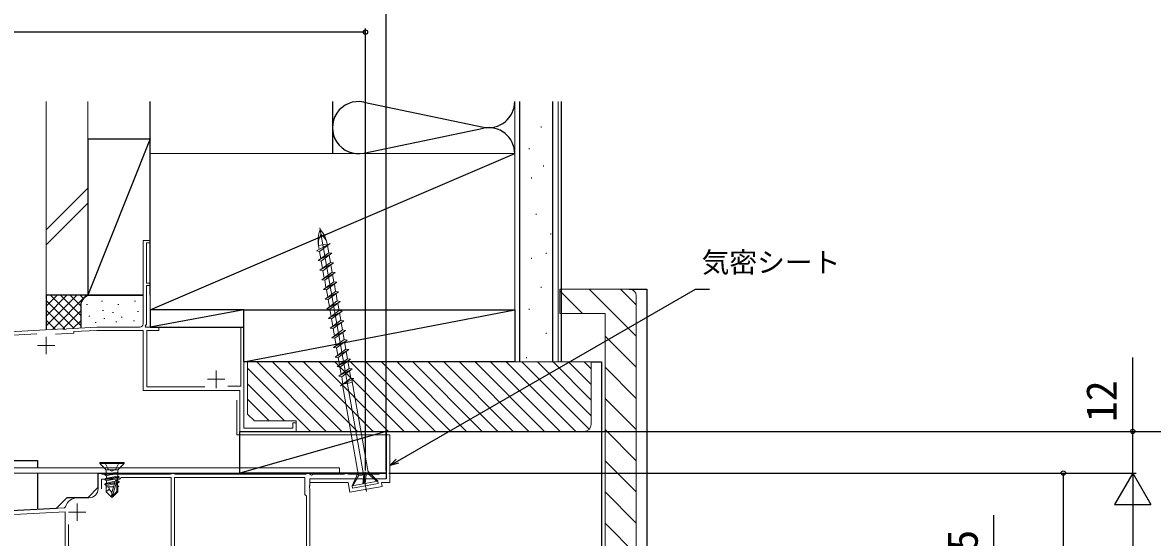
# Model space of a CAD drawing. Units: millimetres, scale not verified. Extents: x -525 to 525, y -783 to 778.
# Drawn here: x -336.2 to -10.8, y 403.7 to 551.9 of the extents above; entities that cross this region are included whole.
import ezdxf
from ezdxf.enums import TextEntityAlignment as Align

# ---------------------------------------------------------------- set-up
doc = ezdxf.new("R2010")
doc.units = ezdxf.units.MM
doc.header["$LTSCALE"] = 4
for name, color, linetype, lineweight in [('0-3_YKK_11', 7, 'Continuous', 18), ('0-4_YKK_11E', 7, 'Continuous', 18), ('0-6_YKK_13', 4, 'Continuous', 18), ('0-B_YSS_KE', 3, 'Continuous', 18)]:
    doc.layers.add(name, color=color, linetype=linetype, lineweight=lineweight)
for name, color, linetype in [('0-5_YKK_12', 2, 'Continuous'), ('0-8_YKK_D', 6, 'Continuous'), ('0-A_YSS_K', 3, 'Continuous')]:
    doc.layers.add(name, color=color, linetype=linetype)
doc.styles.add('ＭＳ ゴシック', font='')
doc.styles.get('ＭＳ ゴシック').set_extended_font_data('MS Gothic')

msp = doc.modelspace()

# ---------------------------------------------------------------- linework, layer by layer
at = {"layer": '0-3_YKK_11', "color": 211}
for p, q in [((-320.504, 413.4), (-320.504, 408.4)), ((-317.104, 415.1), (-320.404, 415.1)), ((-323.004, 410.9), (-318.004, 410.9))]:
    msp.add_line(p, q, dxfattribs=at)
for points in [[(-323.004, 407.39), (-323.004, 391.2), (-313.904, 391.2), (-312.804, 392.3), (-307.804, 392.3), (-306.704, 391.2), (-293.504, 391.2), (-293.504, 420.9), (-307.804, 420.9), (-308.004, 420.7), (-308.304, 420.4), (-313.504, 420.4), (-313.504, 417.7)], [(-254.663, 421.9), (-292.346, 421.9), (-292.529, 422.02), (-292.804, 422.2), (-293.204, 422.2), (-293.479, 422.02), (-293.663, 421.9), (-310.046, 421.9), (-310.229, 421.78), (-310.779, 421.78), (-310.963, 421.9), (-313.346, 421.9), (-313.529, 422.02), (-313.804, 422.2), (-314.504, 422.2), (-314.504, 417.7)], [(-269.901, 397.2), (-254.504, 397.2), (-254.504, 415.5), (-254.704, 415.7), (-255.004, 416), (-255.004, 420.9), (-292.504, 420.9), (-292.504, 391.2), (-273.504, 391.2), (-273.504, 395.7)], [(-253.624, 418.475), (-253.504, 418.658), (-253.504, 420.5), (-231.504, 420.5), (-231.504, 422.2), (-233.204, 422.2), (-233.479, 422.02), (-233.663, 421.9), (-242.346, 421.9), (-242.529, 422.02), (-242.804, 422.2), (-243.204, 422.2), (-243.479, 422.02), (-243.663, 421.9), (-252.604, 421.9), (-253.054, 421.64), (-253.504, 421.9), (-253.804, 422.2), (-254.204, 422.2), (-254.479, 422.02), (-254.663, 421.9)], [(-253.504, 390.2), (-253.504, 417.742), (-253.624, 417.925), (-253.624, 418.475)], [(-323.881, 412.436), (-324.155, 412.214), (-342.604, 411.247)], [(-342.404, 410.056), (-324.004, 411.02), (-324.004, 390.2)]]:
    msp.add_lwpolyline(points, dxfattribs=at)
for centre, radius, start, end in [((-317.104, 417.7), 2.6, 270.00001, 359.99999), ((-320.404, 411.5), 3.6, 90, 164.93503)]:
    msp.add_arc(centre, radius, start, end, dxfattribs=at)
at = {"layer": '0-4_YKK_11E', "color": 4}
for p, q in [((-332, 458.9), (-327, 458.9)), ((-329.5, 461.4), (-329.5, 456.4)), ((-283, 449.2), (-278, 449.2)), ((-280.5, 451.7), (-280.5, 446.7))]:
    msp.add_line(p, q, dxfattribs=at)
for points in [[(-301.5, 465.2), (-301.5, 489.2), (-299.5, 489.2), (-299.5, 488.5), (-300.6, 488.5), (-300.6, 476.9), (-299.5, 476.9), (-299.5, 476.2), (-300.6, 476.2), (-300.6, 465.1), (-300.923, 464.54), (-300.727, 464.2), (-297, 464.2), (-297, 463.3), (-300.5, 463.3), (-300.5, 447), (-283.786, 447)], [(-332.181, 462.292), (-342.5, 461.751), (-342.5, 450.7), (-339.9, 450.7), (-339.9, 444.7), (-341, 444.7), (-341, 449.7), (-342.458, 449.7), (-342.721, 444.69), (-343.5, 444.71), (-343.5, 462.7), (-324.458, 463.698), (-324.268, 463.588), (-323.719, 463.617), (-323.542, 463.746), (-314.878, 464.2), (-302.5, 464.2)], [(-277.118, 447.2), (-273.4, 447.2), (-273.4, 464.2), (-272.5, 464.2), (-272.5, 435.1), (-258.4, 435.1), (-258.4, 436.699), (-257.5, 436.699), (-257.5, 434.2), (-273.7, 434.2), (-273.7, 446), (-301.5, 446), (-301.5, 463.303), (-314.856, 463.303), (-321.5, 462.955), (-321.5, 462.451), (-326.791, 462.174)]]:
    msp.add_lwpolyline(points, dxfattribs=at)
msp.add_arc((-302.5, 465.2), 1, 270, 0, dxfattribs=at)
at = {"layer": '0-5_YKK_12'}
for p, q in [((-331.997, 422.2), (-331.997, 411.803)), ((-314.5, 422.2), (-231.5, 422.2)), ((-314.5, 418.1), (-314.5, 422.2)), ((-231.5, 422.2), (-231.5, 420.5)), ((-343.5, 411.2), (-326.51, 412.09))]:
    msp.add_line(p, q, dxfattribs=at)
for points in [[(-343.499, 425.8), (-331.997, 425.8), (-331.997, 423.7)], [(-314.5, 418.1), (-317.5, 415.1), (-323.5, 415.1), (-326.51, 412.09)]]:
    msp.add_lwpolyline(points, dxfattribs=at)
at = {"layer": '0-6_YKK_13'}
for p, q in [((-237.215, 416.857), (-250.61, 492.825)), ((-251.002, 487.708), (-248.491, 488.15)), ((-248.491, 488.15), (-248.443, 487.878)), ((-248.049, 485.646), (-251.08, 483.399)), ((-250.806, 486.592), (-251.002, 487.708)), ((-250.339, 483.948), (-250.709, 486.046)), ((-250.22, 483.269), (-247.189, 485.516)), ((-247.56, 482.869), (-246.699, 482.739)), ((-250.591, 480.621), (-249.73, 480.492)), ((-247.07, 480.092), (-250.101, 477.844)), ((-249.24, 477.715), (-246.209, 479.962)), ((-246.58, 477.314), (-249.611, 475.067)), ((-248.751, 474.938), (-245.72, 477.185)), ((-246.091, 474.537), (-249.121, 472.29)), ((-248.261, 472.16), (-245.23, 474.408)), ((-245.601, 471.76), (-248.632, 469.513)), ((-245.111, 468.983), (-248.142, 466.736)), ((-247.771, 469.383), (-244.74, 471.631)), ((-247.282, 466.606), (-244.251, 468.854)), ((-244.622, 466.206), (-247.652, 463.958)), ((-246.792, 463.829), (-243.761, 466.076)), ((-244.132, 463.429), (-247.163, 461.181)), ((-246.302, 461.052), (-243.271, 463.299)), ((-243.642, 460.652), (-246.673, 458.404)), ((-245.812, 458.275), (-242.782, 460.522)), ((-243.153, 457.874), (-246.183, 455.627)), ((-245.323, 455.497), (-242.292, 457.745)), ((-242.663, 455.097), (-245.694, 452.85)), ((-244.833, 452.72), (-241.802, 454.968)), ((-245.204, 450.073), (-244.343, 449.943)), ((-242.173, 452.32), (-241.313, 452.191)), ((-312.474, 423.423), (-314.002, 424.95)), ((-312.271, 423.13), (-308.732, 423.13)), ((-307.002, 425.25), (-307.002, 424.95)), ((-312.602, 421.8), (-312.602, 421.7)), ((-312.602, 420.4), (-312.602, 420.3)), ((-309.002, 422.4), (-312.182, 422.042)), ((-312.052, 421.382), (-309.002, 422.3)), ((-308.822, 421.342), (-312.052, 420.718)), ((-309.15, 419.949), (-310.352, 415.674)), ((-309.166, 419.969), (-308.952, 420.018)), ((-308.402, 421), (-308.402, 421.1)), ((-237.921, 421.648), (-239.508, 421.369)), ((-237.29, 421.76), (-237.626, 422.54)), ((-236.746, 422.695), (-233.933, 419.841)), ((-312.602, 419), (-312.602, 418.9)), ((-312.202, 418.25), (-310.046, 418.25)), ((-310.652, 415.25), (-312.202, 416.8)), ((-310.579, 418.25), (-310.01, 418.379)), ((-309.102, 418.584), (-308.952, 418.618)), ((-308.802, 416.8), (-309.102, 416.924)), ((-308.402, 419.6), (-308.952, 419.282))]:
    msp.add_line(p, q, dxfattribs=at)
at = {"layer": '0-6_YKK_13', "color": 80}
msp.add_line((-245.002, 422.2), (-344.002, 422.2), dxfattribs=at)
at = {"layer": '0-6_YKK_13'}
for points in [[(-247.679, 488.294), (-250.709, 486.046), (-251.57, 486.176)], [(-308.402, 421), (-308.952, 420.682), (-312.052, 419.982), (-312.602, 420.3)]]:
    msp.add_lwpolyline(points, close=True, dxfattribs=at)
for points in [[(-248.419, 487.744), (-248.049, 485.646), (-247.189, 485.516), (-251.08, 483.399), (-250.22, 483.269), (-249.85, 481.171)], [(-247.93, 484.967), (-247.56, 482.869), (-250.591, 480.621), (-246.699, 482.739), (-249.73, 480.492), (-249.36, 478.394)], [(-247.44, 482.19), (-247.07, 480.092), (-246.209, 479.962), (-250.101, 477.844), (-249.24, 477.715), (-248.87, 475.616)], [(-246.95, 479.413), (-246.58, 477.314), (-245.72, 477.185), (-249.611, 475.067), (-248.751, 474.938), (-248.381, 472.839)], [(-246.461, 476.636), (-246.091, 474.537), (-245.23, 474.408), (-249.121, 472.29), (-248.261, 472.16), (-247.891, 470.062)], [(-245.971, 473.858), (-245.601, 471.76), (-244.74, 471.631), (-248.632, 469.513), (-247.771, 469.383), (-247.401, 467.285)], [(-245.481, 471.081), (-245.111, 468.983), (-244.251, 468.854), (-248.142, 466.736), (-247.282, 466.606), (-246.912, 464.508)], [(-244.992, 468.304), (-244.622, 466.206), (-243.761, 466.076), (-247.652, 463.958), (-246.792, 463.829), (-246.422, 461.731)], [(-244.502, 465.527), (-244.132, 463.429), (-243.271, 463.299), (-247.163, 461.181), (-246.302, 461.052), (-245.932, 458.953)], [(-244.012, 462.75), (-243.642, 460.652), (-242.782, 460.522), (-246.673, 458.404), (-245.812, 458.275), (-245.442, 456.176)], [(-243.523, 459.973), (-243.153, 457.874), (-242.292, 457.745), (-246.183, 455.627), (-245.323, 455.497), (-244.953, 453.399)], [(-243.033, 457.196), (-242.663, 455.097), (-241.802, 454.968), (-245.694, 452.85), (-244.833, 452.72), (-244.463, 450.622)], [(-242.543, 454.418), (-242.173, 452.32), (-245.204, 450.073), (-241.313, 452.191), (-244.343, 449.943), (-243.973, 447.845)], [(-242.053, 451.641), (-241.683, 449.543), (-244.714, 447.295), (-240.823, 449.413), (-241.683, 449.543)], [(-234.13, 419.806), (-236.603, 421.881), (-241.402, 449.098)], [(-241.286, 448.296), (-244.166, 447.788), (-244.153, 447.712)], [(-241.122, 418.573), (-239.508, 421.369), (-244.135, 447.611)], [(-307.002, 425.25), (-314.002, 425.25), (-314.002, 424.95), (-307.002, 424.95), (-308.529, 423.423)], [(-312.602, 425.25), (-311.647, 423.335), (-310.502, 422.726), (-309.357, 423.335), (-308.402, 425.25)], [(-308.822, 422.716), (-308.822, 421.342), (-308.402, 421.1), (-312.602, 420.4), (-312.052, 420.718), (-312.052, 421.382), (-312.602, 421.7), (-309.002, 422.3), (-309.002, 422.4), (-312.602, 421.8), (-312.182, 422.042), (-312.182, 422.716)], [(-309.587, 419.874), (-312.052, 419.318), (-312.052, 419.982)], [(-311.402, 418.25), (-311.33, 417.532), (-310.502, 416.621), (-309.532, 420.073), (-309.102, 420.018), (-309.102, 416.924), (-310.352, 415.674), (-310.352, 415.25), (-310.652, 415.25), (-310.502, 416.621), (-310.502, 415.25)], [(-309.102, 419.583), (-308.402, 419.7), (-308.952, 420.018), (-308.952, 420.682)], [(-239.652, 422.183), (-241.319, 418.538), (-241.197, 417.849), (-233.811, 419.151), (-233.933, 419.841), (-241.319, 418.538)], [(-238.266, 419.076), (-237.93, 421.647), (-237.626, 422.54), (-237.992, 419.125)], [(-237.626, 419.189), (-237.29, 421.76), (-236.603, 421.881)], [(-309.697, 419.484), (-312.602, 419), (-312.052, 419.318)], [(-309.727, 419.379), (-312.602, 418.9), (-312.052, 418.582), (-309.809, 419.089)], [(-312.202, 418.669), (-312.202, 416.8), (-311.33, 417.532)], [(-308.802, 418.25), (-308.802, 416.8), (-310.352, 415.25)], [(-309.102, 419.483), (-308.402, 419.6), (-308.402, 419.7)], [(-309.102, 418.25), (-308.802, 418.25), (-308.502, 418.358), (-308.952, 418.618), (-308.952, 419.282), (-309.102, 419.249)]]:
    msp.add_lwpolyline(points, dxfattribs=at)
at = {"layer": '0-6_YKK_13', "color": 80}
msp.add_lwpolyline([(-345.002, 423.2), (-345.002, 440.7), (-343.502, 440.7), (-343.502, 423.7), (-245.002, 423.7), (-245.002, 422.2)], dxfattribs=at)
at = {"layer": '0-6_YKK_13'}
for centre, radius, start, end in [((-242.554, 489.197), 8.579, 158.36163, 190.00002), ((-256.939, 486.661), 8.579, 9.99998, 41.63839), ((-246.899, 488.431), 4.167, 143.949, 190.00002), ((-252.595, 487.427), 4.167, 9.99998, 56.05097), ((-313.182, 422.716), 1, 359.99998, 44.99997), ((-307.822, 422.716), 1, 135.00001, 180)]:
    msp.add_arc(centre, radius, start, end, dxfattribs=at)
at = {"layer": '0-8_YKK_D'}
for p, q in [((-231.504, 422.9), (-231.504, 570.2)), ((-237.5, 422.9), (-237.5, 550.2)), ((-237.5, 549.2), (-343.5, 549.2)), ((-256.8, 434.2), (-15.5, 434.2)), ((-256.8, 434.2), (4.5, 434.2)), ((-230.804, 422.2), (-15.5, 422.2)), ((-230.804, 422.2), (-15.5, 422.2)), ((-230.804, 422.2), (-35.5, 422.2)), ((-36.5, 422.2), (-36.5, 379.2)), ((-16.5, 422.2), (-21.75, 413.107)), ((-16.5, 422.2), (-11.25, 413.107)), ((-16.5, 422.2), (-16.5, 404.013)), ((-56.5, 381.7), (-56.5, 410.027)), ((-21.75, 413.107), (-11.25, 413.107)), ((-16.5, 411.7), (-16.5, -155.3))]:
    msp.add_line(p, q, dxfattribs=at)
for points in [[(-230.497, 424.382), (-228.289, 425.657), (-142.477, 475.2), (-138.427, 475.2)], [(-16.5, 422.2), (-16.5, 434.2), (-16.5, 455.477)], [(-227.947, 425.065), (-230.497, 424.382), (-228.63, 426.248)]]:
    msp.add_lwpolyline(points, dxfattribs=at)
for centre in [(-237.5, 549.2), (-16.5, 434.2), (-36.5, 422.2)]:
    msp.add_circle(centre, 0.637, dxfattribs=at)
at = {"layer": '0-A_YSS_K'}
for p, q in [((-299.5, 473.434), (-299.5, 529.2)), ((-247, 529.2), (-247, 514.2)), ((-237.968, 529.042), (-203.532, 521.858)), ((-193, 454.2), (-193, 529.2)), ((-183.5, 454.2), (-183.5, 529.2)), ((-181, 454.2), (-181, 529.2)), ((-237.968, 514.358), (-203.532, 521.542)), ((-186.99, 521.971), (-186.79, 521.971)), ((-299.5, 518.434), (-317.5, 473.434)), ((-317.5, 518.434), (-299.5, 518.434)), ((-317.5, 518.434), (-317.5, 473.434)), ((-299.5, 469.2), (-194.5, 514.2)), ((-190.487, 515.677), (-190.287, 515.677)), ((-186.29, 510.711), (-186.09, 510.711)), ((-189.787, 507.214), (-189.587, 507.214)), ((-317.5, 504.222), (-329.5, 492.222)), ((-329.5, 487.979), (-317.5, 499.979)), ((-188.388, 496.724), (-188.188, 496.724)), ((-184.192, 491.129), (-183.992, 491.129)), ((-185.591, 485.534), (-185.391, 485.534)), ((-189.787, 484.135), (-189.587, 484.135)), ((-186.99, 475.743), (-186.79, 475.743)), ((-161.5, 475.2), (-156.5, 475.2)), ((-156.5, 475.2), (-156.5, 139.45)), ((-329.5, 473.437), (-329.5, 463.437)), ((-316.5, 473.437), (-329.5, 473.437)), ((-329.5, 464.579), (-320.642, 473.437)), ((-329.5, 467.408), (-323.471, 473.437)), ((-329.5, 470.236), (-326.299, 473.437)), ((-329.5, 473.065), (-329.127, 473.437)), ((-329.5, 471.923), (-321.437, 463.86)), ((-328.186, 473.437), (-319.5, 464.751)), ((-327.652, 463.599), (-317.814, 473.437)), ((-325.358, 473.437), (-319.5, 467.579)), ((-322.529, 473.437), (-319.5, 470.408)), ((-319.701, 473.437), (-318.719, 472.456)), ((-317.5, 473.434), (-301.5, 473.434)), ((-316.873, 473.437), (-316.852, 473.417)), ((-301.5, 473.437), (-316.5, 473.437)), ((-329.5, 469.094), (-324.125, 463.719)), ((-324.736, 463.687), (-319.5, 468.923)), ((-319.5, 470.437), (-319.5, 463.961)), ((-317.672, 470.632), (-317.672, 470.832)), ((-313.333, 471.634), (-313.333, 471.834)), ((-312.999, 468.963), (-312.999, 469.163)), ((-308.659, 470.632), (-308.659, 470.832)), ((-303.828, 471.634), (-303.828, 471.834)), ((-302.996, 468.629), (-302.996, 468.829)), ((-272.5, 469.2), (-299.5, 464.2)), ((-272.5, 454.2), (-194.5, 469.2)), ((-190.487, 469.449), (-190.287, 469.449)), ((-329.5, 466.266), (-326.812, 463.578)), ((-321.751, 463.843), (-319.5, 466.094)), ((-317.005, 467.294), (-317.005, 467.494)), ((-315.174, 465.438), (-315.174, 465.638)), ((-312.665, 466.627), (-312.665, 466.827)), ((-310.206, 468.36), (-310.206, 468.56)), ((-309.245, 465.653), (-309.245, 465.853)), ((-307.658, 466.96), (-307.658, 467.16)), ((-304.161, 465.958), (-304.161, 466.158)), ((-185.591, 462.455), (-185.391, 462.455)), ((-191.186, 455.462), (-190.986, 455.462)), ((-231.5, 434.2), (-273.7, 422.2))]:
    msp.add_line(p, q, dxfattribs=at)
for points in [[(-272.5, 469.2), (-299.5, 469.2), (-299.5, 464.2), (-272.5, 464.2)], [(-272.5, 469.2), (-194.5, 469.2), (-194.5, 454.2), (-272.5, 454.2)], [(-273.7, 434.2), (-231.5, 434.2), (-231.5, 422.2), (-273.7, 422.2)]]:
    msp.add_lwpolyline(points, close=True, dxfattribs=at)
msp.add_lwpolyline([(-172.5, 454.2), (-169.5, 454.2), (-169.5, 392.2)], dxfattribs=at)
for centre, radius, start, end in [((-239.5, 521.7), 7.5, 78.21647, 281.78353), ((-202, 529.2), 7.5, 258.21647, 0), ((-202, 514.2), 7.5, 360, 101.78353), ((-316.5, 470.437), 3, 90, 180)]:
    msp.add_arc(centre, radius, start, end, dxfattribs=at)
at = {"layer": '0-B_YSS_KE'}
for p, q in [((-329.5, 529.2), (-329.5, 473.437)), ((-317.5, 529.2), (-317.5, 473.437)), ((-194.5, 529.2), (-194.5, 454.2)), ((-182, 529.2), (-182, 454.2)), ((-159.5, 461.652), (-173.047, 475.2)), ((-159.5, 470.633), (-164.067, 475.2)), ((-317.5, 473.437), (-329.5, 473.437)), ((-175.028, 468.2), (-181.5, 474.672)), ((-159.5, 473.2), (-159.5, 387.2)), ((-159.5, 452.672), (-168.5, 461.672)), ((-253.281, 434.2), (-271.5, 452.419)), ((-248.791, 434.2), (-268.791, 454.2)), ((-244.301, 434.2), (-264.301, 454.2)), ((-239.811, 434.2), (-259.811, 454.2)), ((-235.321, 434.2), (-255.321, 454.2)), ((-230.83, 434.2), (-250.83, 454.2)), ((-226.34, 434.2), (-246.34, 454.2)), ((-221.85, 434.2), (-241.85, 454.2)), ((-217.36, 434.2), (-237.36, 454.2)), ((-212.87, 434.2), (-232.87, 454.2)), ((-208.38, 434.2), (-228.38, 454.2)), ((-203.89, 434.2), (-223.89, 454.2)), ((-199.4, 434.2), (-219.4, 454.2)), ((-194.909, 434.2), (-214.909, 454.2)), ((-190.419, 434.2), (-210.419, 454.2)), ((-185.929, 434.2), (-205.929, 454.2)), ((-181.439, 434.2), (-201.439, 454.2)), ((-176.949, 434.2), (-196.949, 454.2)), ((-194.5, 454.2), (-182, 454.2)), ((-173.065, 434.807), (-192.459, 454.2)), ((-172.5, 438.731), (-187.969, 454.2)), ((-172.5, 443.222), (-183.479, 454.2)), ((-172.5, 447.712), (-178.988, 454.2)), ((-172.5, 452.202), (-174.498, 454.2)), ((-159.5, 443.692), (-168.5, 452.692)), ((-260.771, 437.2), (-271.5, 447.929)), ((-265.261, 437.2), (-271.5, 443.439)), ((-159.5, 434.712), (-168.5, 443.712)), ((-159.5, 425.731), (-168.5, 434.731)), ((-159.5, 416.751), (-168.5, 425.751)), ((-159.5, 407.771), (-168.5, 416.771)), ((-159.5, 398.791), (-168.5, 407.791))]:
    msp.add_line(p, q, dxfattribs=at)
at = {"layer": '0-B_YSS_KE', "color": 80}
for p, q in [((-274.5, 433.2), (-274.5, 443.2)), ((-274.5, 433.2), (-230.497, 433.2)), ((-242.504, 419.498), (-253.5, 419.498)), ((-242.504, 419.498), (-242.009, 416.69))]:
    msp.add_line(p, q, dxfattribs=at)
at = {"layer": '0-B_YSS_KE'}
msp.add_lwpolyline([(-299.5, 469.2), (-194.5, 469.2), (-194.5, 514.2), (-299.5, 514.2)], close=True, dxfattribs=at)
for points in [[(-161.5, 385.2), (-195.5, 385.2), (-195.5, 392.2), (-168.5, 392.2), (-168.5, 468.2), (-181.5, 468.2), (-181.5, 475.2), (-161.5, 475.2)], [(-271.5, 454.2), (-172.5, 454.2), (-172.5, 436.2)], [(-174.5, 434.2), (-257.5, 434.2), (-257.5, 437.2), (-269.5, 437.2), (-271.5, 439.2), (-271.5, 454.2)]]:
    msp.add_lwpolyline(points, dxfattribs=at)
at = {"layer": '0-B_YSS_KE', "color": 80}
for points in [[(-230.497, 433.2), (-230.497, 419.498), (-232.857, 419.498)], [(-232.857, 419.498), (-232.653, 418.34), (-242.009, 416.69)]]:
    msp.add_lwpolyline(points, dxfattribs=at)
at = {"layer": '0-B_YSS_KE'}
for centre, start, end in [((-161.5, 473.2), 0.00001, 89.99999), ((-174.5, 436.2), 270.00002, 0)]:
    msp.add_arc(centre, 2, start, end, dxfattribs=at)

# ---------------------------------------------------------------- texts
at = {"layer": '0-8_YKK_D', "style": 'ＭＳ ゴシック'}
msp.add_text('気密シート', height=5.865, dxfattribs=at).set_placement((-140.7, 478.224), align=Align.BOTTOM_LEFT)
for s, p in [('12', (-18.5, 436.909)), ('2.5', (-58.5, 387.914))]:
    msp.add_text(s, height=8.798, rotation=90, dxfattribs=at).set_placement(p, align=Align.BOTTOM_LEFT)

doc.saveas('drawing.dxf')
